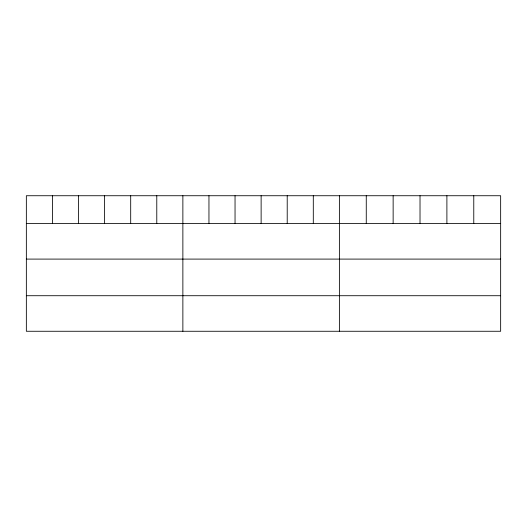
<?xml version="1.0" encoding="UTF-8"?>
<svg xmlns="http://www.w3.org/2000/svg" width="527" height="527" viewBox="0 0 527 527"><rect width="100%" height="100%" fill="white"/><g stroke="black" fill="none" stroke-linecap="round" stroke-linejoin="round"><path stroke-width="0.79" d="M500.65 223.547L500.65 331.266L26.35 331.266L26.35 195.734L500.65 195.734L500.65 223.547L26.35 223.547M26.35 259.093L500.65 259.093M26.35 295.719L500.65 295.719M473.773 195.734L473.773 223.547M446.896 195.734L446.896 223.547M420.019 195.734L420.019 223.547M393.142 195.734L393.142 223.547M366.265 195.734L366.265 223.547M339.388 195.734L339.388 331.266M313.301 195.734L313.301 223.547M287.215 195.734L287.215 223.547M261.128 195.734L261.128 223.547M235.042 195.734L235.042 223.547M208.955 195.734L208.955 223.547M182.869 195.734L182.869 331.266M156.782 195.734L156.782 223.547M130.696 195.734L130.696 223.547M104.609 195.734L104.609 223.547M78.523 195.734L78.523 223.547M52.436 195.734L52.436 223.547"/></g></svg>
